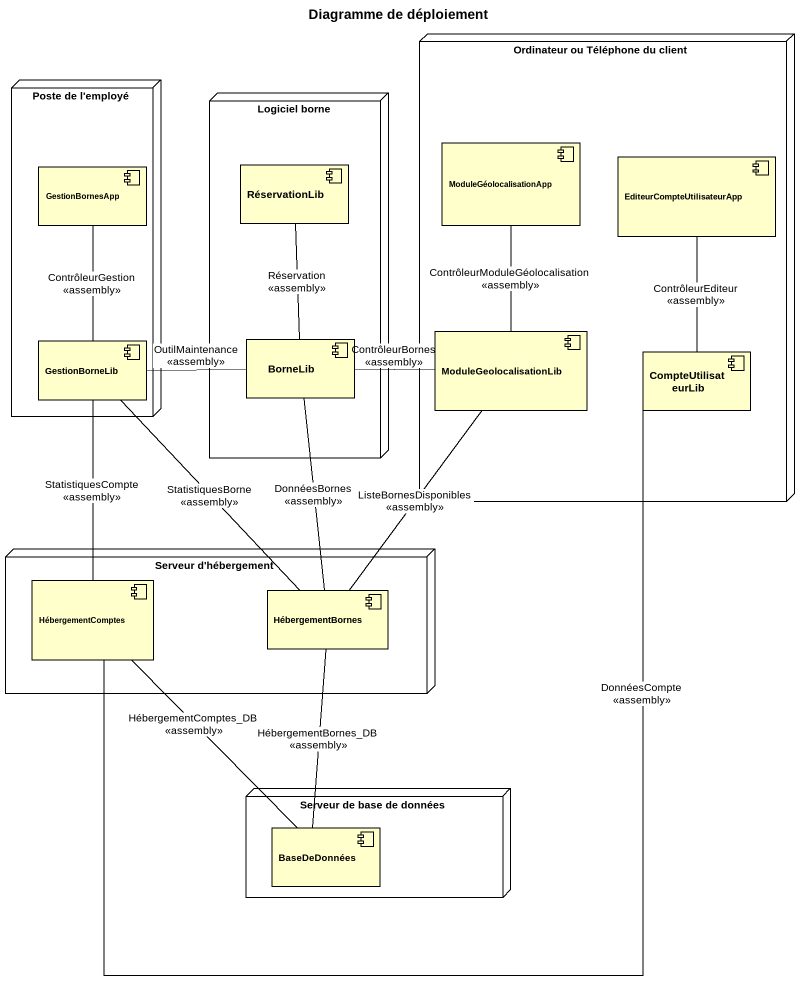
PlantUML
@startuml
title Diagramme de déploiement
node "Ordinateur ou Téléphone du client" as Ordinateur_ou_Téléphone_du {
  component ModuleGéolocalisationApp
  component EditeurCompteUtilisateurApp
  component ModuleGeolocalisationLib
  component CompteUtilisateurLib
}
node "Poste de l'employé" as Poste_de_l_employé {
  component GestionBornesApp
  component GestionBorneLib
}
node "Logiciel borne" as Logiciel_borne {
  component RéservationLib
  component BorneLib
}
node "Serveur d'hébergement" as Serveur_d_hébergement {
  component HébergementComptes
  component HébergementBornes
}
node "Serveur de base de données" as Serveur_de_base_de_données {
  component BaseDeDonnées
}
GestionBornesApp -- GestionBorneLib : ContrôleurGestion\n<<assembly>>
ModuleGéolocalisationApp -- ModuleGeolocalisationLib : ContrôleurModuleGéolocalisation\n<<assembly>>
EditeurCompteUtilisateurApp -- CompteUtilisateurLib : ContrôleurEditeur\n<<assembly>>
GestionBorneLib -right- BorneLib : OutilMaintenance\n<<assembly>>
GestionBorneLib -- HébergementComptes : StatistiquesCompte\n<<assembly>>
GestionBorneLib -- HébergementBornes : StatistiquesBorne\n<<assembly>>
BorneLib -up- RéservationLib : Réservation\n<<assembly>>
BorneLib -- HébergementBornes : DonnéesBornes\n<<assembly>>
ModuleGeolocalisationLib -left- BorneLib : ContrôleurBornes\n<<assembly>>
ModuleGeolocalisationLib -- HébergementBornes : ListeBornesDisponibles\n<<assembly>>
CompteUtilisateurLib -left- HébergementComptes : DonnéesCompte\n<<assembly>>
HébergementComptes -- BaseDeDonnées : HébergementComptes_DB\n<<assembly>>
HébergementBornes -- BaseDeDonnées : HébergementBornes_DB\n<<assembly>>
@enduml
